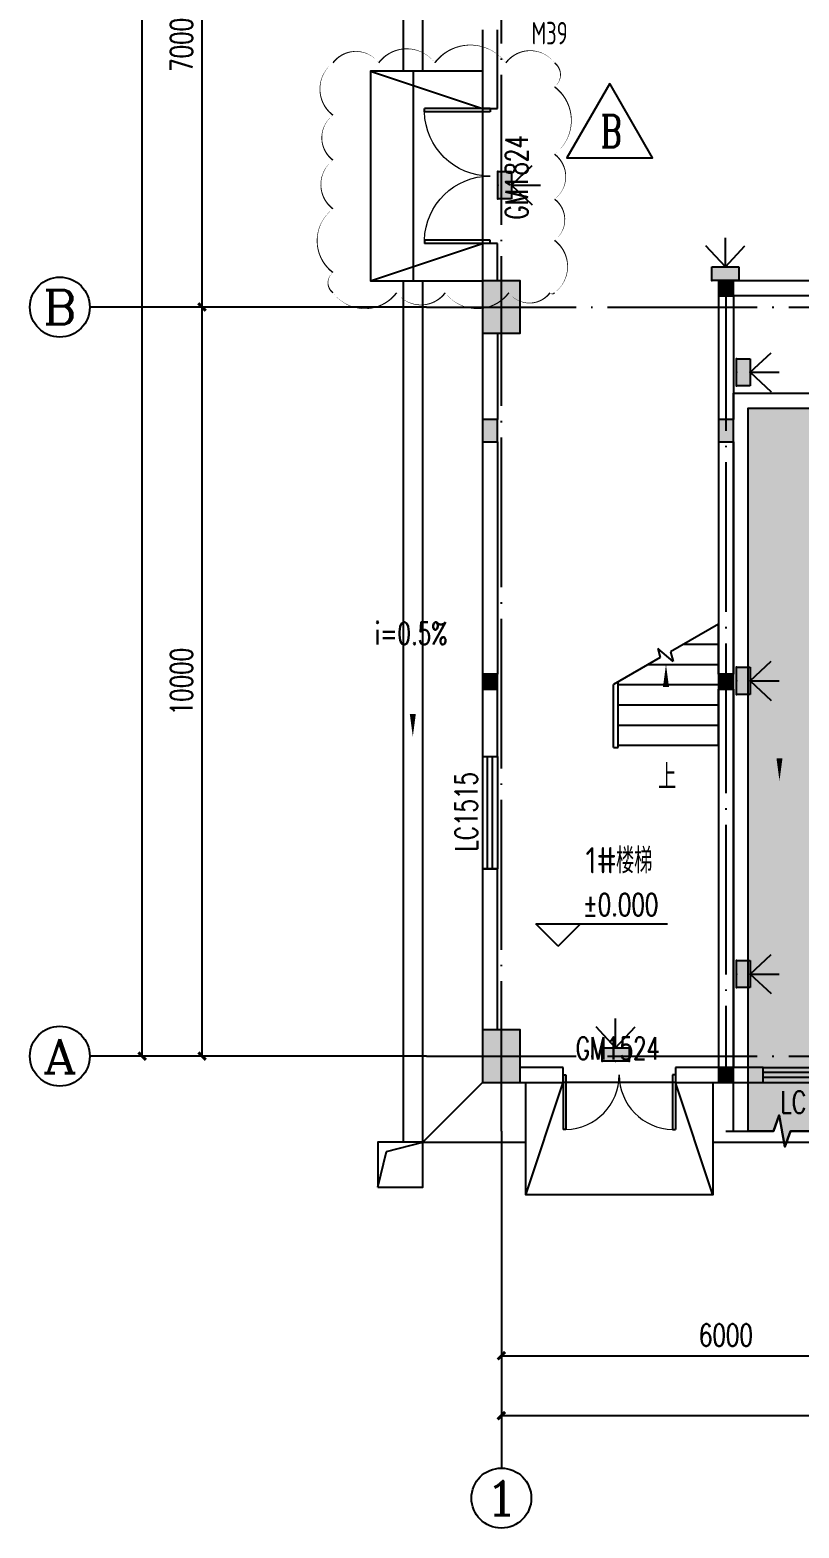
# Model space of a CAD drawing. Extents: x 93518 to 937116, y -359949 to 58022.
# Drawn here: x 689555 to 699833, y -111744 to -91744 of the extents above; entities that cross this region are included whole.
import ezdxf
from ezdxf.enums import TextEntityAlignment as Align

# ---------------------------------------------------------------- set-up
doc = ezdxf.new("R2010")
doc.units = 0
doc.header["$LTSCALE"] = 1000
doc.header["$MEASUREMENT"] = 0
doc.linetypes.add('DASH', pattern=[0.35, 0.25, -0.1])
doc.linetypes.add('DOTE', pattern=[2.42, 2, -0.2, 0.02, -0.2])
doc.layers.get('0').update_dxf_attribs({"color": 8, "linetype": 'CONTINUOUS'})
doc.layers.get('Defpoints').update_dxf_attribs({"color": 8, "linetype": 'CONTINUOUS'})
for name, color, linetype in [('-人员定位', 6, 'CONTINUOUS'), ('01', 8, 'CONTINUOUS'), ('AXIS', 8, 'CONTINUOUS'), ('AXIS_TEXT', 8, 'CONTINUOUS'), ('COLUMN', 8, 'CONTINUOUS'), ('DIM_ELEV', 8, 'CONTINUOUS'), ('DIM_SYMB', 8, 'CONTINUOUS'), ('DOTE', 8, 'DOTE'), ('D洞口', 8, 'CONTINUOUS'), ('G沟道', 8, 'CONTINUOUS'), ('PUB_HATCH', 8, 'CONTINUOUS'), ('PUB_TEXT', 8, 'CONTINUOUS'), ('STAIR', 8, 'CONTINUOUS'), ('WALL', 8, 'CONTINUOUS'), ('WINDOW', 8, 'CONTINUOUS'), ('WINDOW_TEXT', 8, 'CONTINUOUS'), ('排水', 8, 'CONTINUOUS'), ('设备层', 8, 'CONTINUOUS')]:
    doc.layers.add(name, color=color, linetype=linetype)
doc.styles.add('_TCH_AXIS', font='complex.shx', dxfattribs={"bigfont": 'GBCBIG.shx'})
doc.styles.add('_TCH_DIM', font='simplex.shx', dxfattribs={"bigfont": 'gbcbig.shx'})
doc.styles.add('_TCH_DIM_T3', font='simplex.shx', dxfattribs={"width": 0.705882, "bigfont": 'gbcbig.shx'})
doc.styles.add('_TCH_WINDOW', font='simplex.shx', dxfattribs={"bigfont": 'gbcbig.shx'})
doc.styles.add('COMPLEX', font='geditxt.shx', dxfattribs={"bigfont": 'hztxt1.shx'})
doc.styles.get("Standard").update_dxf_attribs({"font": 'GBENOR', "bigfont": 'GBCBIG'})
doc.styles.add('TSSD_Rein', font='Tssdeng.shx', dxfattribs={"width": 0.7, "bigfont": 'tssdchn.shx'})
doc.dimstyles.new('_TCH_ARCH&&100', dxfattribs={"dimtxt": 297.5, "dimasz": 100, "dimexe": 250, "dimexo": 300, "dimgap": 126.25, "dimtad": 1, "dimdec": 0, "dimzin": 0, "dimdsep": 46, "dimtxsty": '_TCH_DIM_T3', "dimblk": 'ARCHTICK', "dimcen": 0.09, "dimclrt": 7, "dimazin": 2, "dimtfac": 1, "dimtdec": 0, "dimtix": 1, "dimtmove": 2, "dimatfit": 3, "dimfxl": 0, "dimtolj": 1, "dimtzin": 0, "dimarcsym": 0})

# ---------------------------------------------------------------- blocks, each defined once
blk = doc.blocks.new('A$C795878E5')
h = blk.add_hatch()
h.set_pattern_fill('DOTS', color=8, scale=50, style=0)
h.set_pattern_definition([(0, (-119771.15, -29854.8), (39.6875, 79.375), [0, -79.375])])
h.paths.add_polyline_path([(4861, 728), (4861, 10378), (18311, 10378), (18311, 11878), (19111, 11878), (19111, 11178), (20761, 11178), (20761, 3478), (20061, 3478), (20061, 10478), (19211, 10478), (19211, 2305), (19111, 2132), (19111, 728), (18773, 728), (18699, 518), (18625, 938), (18548, 728), (18311, 728), (18311, 3078), (5761, 3078), (5761, 728), (5423, 728), (5349, 518), (5275, 938), (5198, 728)])
edge = h.paths.add_edge_path(flags=16)
edge.add_line((8511, 3778), (5761, 3778))
edge.add_line((5761, 3778), (5761, 9678))
edge.add_line((5761, 9678), (8511, 9678))
edge.add_line((8511, 9678), (8511, 8028))
edge.add_line((8511, 8028), (9261, 8028))
edge.add_line((9261, 8028), (9261, 9478))
edge.add_line((9261, 9478), (9461, 9478))
edge.add_line((9461, 9478), (9461, 8028))
edge.add_line((9461, 8028), (10061, 8028))
edge.add_line((10061, 8028), (10061, 9478))
edge.add_line((10061, 9478), (10261, 9478))
edge.add_line((10261, 9478), (10261, 8028))
edge.add_line((10261, 8028), (10861, 8028))
edge.add_line((10861, 8028), (10861, 9478))
edge.add_line((10861, 9478), (11061, 9478))
edge.add_line((11061, 9478), (11061, 8028))
edge.add_line((11061, 8028), (11661, 8028))
edge.add_line((11661, 8028), (11661, 9478))
edge.add_line((11661, 9478), (11861, 9478))
edge.add_line((11861, 9478), (11861, 8028))
edge.add_line((11861, 8028), (12461, 8028))
edge.add_line((12461, 8028), (12461, 9478))
edge.add_line((12461, 9478), (12661, 9478))
edge.add_line((12661, 9478), (12661, 8028))
edge.add_line((12661, 8028), (13261, 8028))
edge.add_line((13261, 8028), (13261, 9478))
edge.add_line((13261, 9478), (13461, 9478))
edge.add_line((13461, 9478), (13461, 8028))
edge.add_line((13461, 8028), (14061, 8028))
edge.add_line((14061, 8028), (14061, 9478))
edge.add_line((14061, 9478), (14261, 9478))
edge.add_line((14261, 9478), (14261, 8028))
edge.add_line((14261, 8028), (14861, 8028))
edge.add_line((14861, 8028), (14861, 9478))
edge.add_line((14861, 9478), (15061, 9478))
edge.add_line((15061, 9478), (15061, 8028))
edge.add_line((15061, 8028), (15661, 8028))
edge.add_line((15661, 8028), (15661, 9478))
edge.add_line((15661, 9478), (15861, 9478))
edge.add_line((15861, 9478), (15861, 8028))
edge.add_line((15861, 8028), (16461, 8028))
edge.add_line((16461, 8028), (16461, 9478))
edge.add_line((16461, 9478), (16661, 9478))
edge.add_line((16661, 9478), (16661, 8028))
edge.add_line((16661, 8028), (17261, 8028))
edge.add_line((17261, 8028), (17261, 9478))
edge.add_line((17261, 9478), (17461, 9478))
edge.add_line((17461, 9478), (17461, 8028))
edge.add_line((17461, 8028), (18011, 8028))
edge.add_line((18011, 8028), (18011, 9478))
edge.add_line((18011, 9478), (18311, 9478))
edge.add_line((18311, 9478), (18311, 3978))
edge.add_line((18311, 3978), (18011, 3978))
edge.add_line((18011, 3978), (18011, 5428))
edge.add_line((18011, 5428), (17461, 5428))
edge.add_line((17461, 5428), (17461, 3978))
edge.add_line((17461, 3978), (17261, 3978))
edge.add_line((17261, 3978), (17261, 5428))
edge.add_line((17261, 5428), (16661, 5428))
edge.add_line((16661, 5428), (16661, 3978))
edge.add_line((16661, 3978), (16461, 3978))
edge.add_line((16461, 3978), (16461, 5428))
edge.add_line((16461, 5428), (15861, 5428))
edge.add_line((15861, 5428), (15861, 3978))
edge.add_line((15861, 3978), (15661, 3978))
edge.add_line((15661, 3978), (15661, 5428))
edge.add_line((15661, 5428), (15061, 5428))
edge.add_line((15061, 5428), (15061, 3978))
edge.add_line((15061, 3978), (14861, 3978))
edge.add_line((14861, 3978), (14861, 5428))
edge.add_line((14861, 5428), (14261, 5428))
edge.add_line((14261, 5428), (14261, 3978))
edge.add_line((14261, 3978), (14061, 3978))
edge.add_line((14061, 3978), (14061, 5428))
edge.add_line((14061, 5428), (13461, 5428))
edge.add_line((13461, 5428), (13461, 3978))
edge.add_line((13461, 3978), (13261, 3978))
edge.add_line((13261, 3978), (13261, 5428))
edge.add_line((13261, 5428), (12661, 5428))
edge.add_line((12661, 5428), (12661, 3978))
edge.add_line((12661, 3978), (12461, 3978))
edge.add_line((12461, 3978), (12461, 5428))
edge.add_line((12461, 5428), (11861, 5428))
edge.add_line((11861, 5428), (11861, 3978))
edge.add_line((11861, 3978), (11661, 3978))
edge.add_line((11661, 3978), (11661, 5428))
edge.add_line((11661, 5428), (11061, 5428))
edge.add_line((11061, 5428), (11061, 3978))
edge.add_line((11061, 3978), (10861, 3978))
edge.add_line((10861, 3978), (10861, 5428))
edge.add_line((10861, 5428), (10261, 5428))
edge.add_line((10261, 5428), (10261, 3978))
edge.add_line((10261, 3978), (10061, 3978))
edge.add_line((10061, 3978), (10061, 5428))
edge.add_line((10061, 5428), (9461, 5428))
edge.add_line((9461, 5428), (9461, 3978))
edge.add_line((9461, 3978), (9261, 3978))
edge.add_line((9261, 3978), (9261, 5428))
edge.add_line((9261, 5428), (8511, 5428))
edge.add_line((8511, 5428), (8511, 3778))
at = {"layer": 'DIM_SYMB'}
blk.add_lwpolyline([(4561, 728), (5198, 728), (5275, 938), (5349, 518), (5423, 728), (6061, 728)], dxfattribs=at)
at = {"layer": 'G沟道', "color": 8}
blk.add_lwpolyline([(4661, 728), (4661, 10578), (18111, 10578), (18111, 12078), (19311, 12078), (19311, 11378), (20961, 11378), (20961, 9878), (21716, 9878), (21716, 3278), (19861, 3278), (19861, 10278), (19411, 10278), (19411, 2078)], dxfattribs=at)
at = {"layer": 'G沟道'}
for points in [[(4861, 728), (4861, 10378), (18311, 10378)], [(5761, 728), (5423, 728), (5349, 518), (5275, 938), (5198, 728), (4861, 728)]]:
    blk.add_lwpolyline(points, dxfattribs=at)
blk = doc.blocks.new('A$C04077A59')
at = {"layer": 'D洞口', "color": 6}
blk.add_lwpolyline([(573, 993), (0, 0), (1146, 0)], close=True, dxfattribs=at)
at = {"layer": 'PUB_TEXT', "style": '_TCH_AXIS', "width": 0.705882}
blk.add_text('B', height=425, dxfattribs=at).set_placement((452, 145))
blk = doc.blocks.new('_ArchTick')
at = {"color": 0, "linetype": 'ByBlock', "const_width": 0.4}
blk.add_lwpolyline([(-0.5, -0.5), (0.5, 0.5)], dxfattribs=at)
blk = doc.blocks.new('*D806')
at = {"layer": 'AXIS', "color": 0, "lineweight": -2, "transparency": 16777216}
for p, q in [((694555, -95444), (691605, -95444)), ((691855, -105444), (691855, -95444)), ((694555, -105444), (691605, -105444))]:
    blk.add_line(p, q, dxfattribs=at)
at = {"layer": 'Defpoints', "color": 0, "transparency": 16777216}
for p in [(691855, -95444), (694855, -95444), (694855, -105444)]:
    blk.add_point(p, dxfattribs=at)
at = {"layer": 'AXIS', "color": 0, "lineweight": -2, "transparency": 16777216, "xscale": 100, "yscale": 100, "zscale": 100}
for p, rotation in [((691855, -95444), 90), ((691855, -105444), 270)]:
    blk.add_blockref('_ArchTick', p, dxfattribs=dict(at, rotation=rotation))
at = {"layer": 'AXIS', "color": 7, "transparency": 16777216, "insert": (691580, -100444), "char_height": 297.5, "attachment_point": 5, "rotation": 90, "style": '_TCH_DIM_T3'}
blk.add_mtext('\\A1;10000', dxfattribs=at)
blk = doc.blocks.new('*D807')
at = {"layer": 'AXIS', "color": 0, "lineweight": -2, "transparency": 16777216}
for p, q in [((694555, -88444), (691605, -88444)), ((691855, -95444), (691855, -88444)), ((694555, -95444), (691605, -95444))]:
    blk.add_line(p, q, dxfattribs=at)
at = {"layer": 'Defpoints', "color": 0, "transparency": 16777216}
for p in [(691855, -88444), (694855, -88444), (694855, -95444)]:
    blk.add_point(p, dxfattribs=at)
at = {"layer": 'AXIS', "color": 0, "lineweight": -2, "transparency": 16777216, "xscale": 100, "yscale": 100, "zscale": 100}
for p, rotation in [((691855, -88444), 90), ((691855, -95444), 270)]:
    blk.add_blockref('_ArchTick', p, dxfattribs=dict(at, rotation=rotation))
at = {"layer": 'AXIS', "color": 7, "transparency": 16777216, "insert": (691580, -91944), "char_height": 297.5, "attachment_point": 5, "rotation": 90, "style": '_TCH_DIM_T3'}
blk.add_mtext('\\A1;7000', dxfattribs=at)
blk = doc.blocks.new('*D810')
at = {"layer": 'AXIS', "color": 0, "lineweight": -2, "transparency": 16777216}
for p, q in [((694555, -73444), (690805, -73444)), ((691055, -105444), (691055, -73444)), ((694555, -105444), (690805, -105444))]:
    blk.add_line(p, q, dxfattribs=at)
at = {"layer": 'Defpoints', "color": 0, "transparency": 16777216}
for p in [(691055, -73444), (694855, -73444), (694855, -105444)]:
    blk.add_point(p, dxfattribs=at)
at = {"layer": 'AXIS', "color": 0, "lineweight": -2, "transparency": 16777216, "xscale": 100, "yscale": 100, "zscale": 100}
for p, rotation in [((691055, -73444), 90), ((691055, -105444), 270)]:
    blk.add_blockref('_ArchTick', p, dxfattribs=dict(at, rotation=rotation))
at = {"layer": 'AXIS', "color": 7, "transparency": 16777216, "insert": (690780, -89444), "char_height": 297.5, "attachment_point": 5, "rotation": 90, "style": '_TCH_DIM_T3'}
blk.add_mtext('\\A1;32000', dxfattribs=at)
blk = doc.blocks.new('*D822')
at = {"layer": 'AXIS', "color": 0, "lineweight": -2, "transparency": 16777216}
for p, q in [((695855, -106744), (695855, -109694)), ((701855, -106744), (701855, -109694)), ((695855, -109444), (701855, -109444))]:
    blk.add_line(p, q, dxfattribs=at)
at = {"layer": 'Defpoints', "color": 0, "transparency": 16777216}
for p in [(695855, -106444), (701855, -106444), (701855, -109444)]:
    blk.add_point(p, dxfattribs=at)
at = {"layer": 'AXIS', "color": 0, "lineweight": -2, "transparency": 16777216, "xscale": 100, "yscale": 100, "zscale": 100, "rotation": 180}
blk.add_blockref('_ArchTick', (695855, -109444), dxfattribs=at)
at = {"layer": 'AXIS', "color": 0, "lineweight": -2, "transparency": 16777216, "xscale": 100, "yscale": 100, "zscale": 100}
blk.add_blockref('_ArchTick', (701855, -109444), dxfattribs=at)
at = {"layer": 'AXIS', "color": 7, "transparency": 16777216, "insert": (698855, -109169), "char_height": 297.5, "attachment_point": 5, "style": '_TCH_DIM_T3'}
blk.add_mtext('\\A1;6000', dxfattribs=at)
blk = doc.blocks.new('*D832')
at = {"layer": 'AXIS', "color": 0, "lineweight": -2, "transparency": 16777216}
for p, q in [((695855, -106744), (695855, -110494)), ((757855, -106744), (757855, -110494)), ((695855, -110244), (757855, -110244))]:
    blk.add_line(p, q, dxfattribs=at)
at = {"layer": 'Defpoints', "color": 0, "transparency": 16777216}
for p in [(695855, -106444), (757855, -106444), (757855, -110244)]:
    blk.add_point(p, dxfattribs=at)
at = {"layer": 'AXIS', "color": 0, "lineweight": -2, "transparency": 16777216, "xscale": 100, "yscale": 100, "zscale": 100, "rotation": 180}
blk.add_blockref('_ArchTick', (695855, -110244), dxfattribs=at)
at = {"layer": 'AXIS', "color": 0, "lineweight": -2, "transparency": 16777216, "xscale": 100, "yscale": 100, "zscale": 100}
blk.add_blockref('_ArchTick', (757855, -110244), dxfattribs=at)
at = {"layer": 'AXIS', "color": 7, "transparency": 16777216, "insert": (726855, -109969), "char_height": 297.5, "attachment_point": 5, "style": '_TCH_DIM_T3'}
blk.add_mtext('\\A1;62000', dxfattribs=at)
blk = doc.blocks.new('_AXISO')
blk.add_circle((0, 0), 0.5)
at = {"layer": 'AXIS_TEXT', "style": 'COMPLEX', "width": 1.041667}
blk.add_attdef('A', text='', height=0.56, dxfattribs=at).set_placement((-0.25, -0.28), (0.25, -0.28), align=Align.FIT)
blk = doc.blocks.new('_FZH')
blk.add_lwpolyline([(-0.5, -0.5), (0.5, -0.5), (0.5, 0.5), (-0.5, 0.5)], close=True)
at = {"layer": 'PUB_HATCH'}
blk.add_solid([(-0.5, -0.5), (0.5, -0.5), (-0.5, 0.5), (0.5, 0.5)], dxfattribs=at)
blk = doc.blocks.new('$DorLib2D$00000002')
for p, q in [((-0.5, 0), (-0.5, 0.4875)), ((-0.475, 0.4875), (-0.5, 0.4875)), ((-0.475, 0), (-0.475, 0.4875)), ((0.475, 0), (0.475, 0.4875)), ((0.475, 0.4875), (0.5, 0.4875)), ((0.5, 0), (0.5, 0.4875)), ((-0.5, 0), (-0.475, 0)), ((0.5, 0), (0.475, 0))]:
    blk.add_line(p, q)
at = {"lineweight": 13}
for centre, start, end in [((-0.4875, 0), 0, 88.53072), ((0.4875, 0), 91.46928, 180)]:
    blk.add_arc(centre, 0.4875, start, end, dxfattribs=at)
blk = doc.blocks.new('$TCHSYS$WIN2D')
for p, q in [((-0.5, 0.5), (0.5, 0.5)), ((-0.5, 0.5), (-0.5, -0.5)), ((0.5, 0.5), (0.5, -0.5)), ((0.5, 0.167), (-0.5, 0.167)), ((0.5, -0.167), (-0.5, -0.167)), ((-0.5, -0.5), (0.5, -0.5))]:
    blk.add_line(p, q)
blk = doc.blocks.new('定位基站')
at = {"layer": '-人员定位', "ltscale": 0.01}
h = blk.add_hatch(color=256, dxfattribs=at)
h.dxf.hatch_style = 1
h.paths.add_polyline_path([(406524, 477798), (406524, 477617), (406162, 477617), (406162, 477798)])
at = {"layer": '-人员定位', "color": 6}
for p, q in [((406343, 477798), (406082, 478077)), ((406343, 477798), (406343, 478186)), ((406343, 477798), (406604, 478077)), ((406343, 477995), (406343, 477995)), ((406162, 477798), (406524, 477798)), ((406162, 477617), (406162, 477798)), ((406524, 477617), (406162, 477617)), ((406524, 477798), (406524, 477617))]:
    blk.add_line(p, q, dxfattribs=at)
for p in [(406162, 477617), (406343, 477798), (406343, 477617), (406524, 477617)]:
    blk.add_point(p, dxfattribs=at)

msp = doc.modelspace()

# ---------------------------------------------------------------- linework, layer by layer
msp.add_lwpolyline([(693604.8, -92183.2, 0, 20, 0.5), (693604.8, -92883.2, 0, 20, 0.5), (693604.8, -93483.2, 0, 20, 0.5), (693604.8, -94133.2, 0, 20, 0.5), (693604.8, -94983.2, 0, 20, 0.5), (693604.8, -95253, 0, 20, 0.5), (694454.8, -95253, 0, 20, 0.5), (695104.8, -95253, 0, 20, 0.5), (695954.8, -95253, 0, 20, 0.5), (696504.8, -95253, 0, 20, 0.5), (696565, -95253, 0, 20, 0.5), (696565, -94553, 0, 20, 0.5), (696565, -94003, 0, 20, 0.5), (696565, -93403, 0, 20, 0.5), (696565, -92503, 0, 20, 0.5), (696565, -92183.2, 0, 20, 0.5), (695915, -92183.2, 0, 20, 0.5), (694965, -92183.2, 0, 20, 0.5), (694215, -92183.2, 0, 20, 0.5)], format="xyseb", close=True)
at = {"layer": '01', "color": 5, "linetype": 'DASH', "const_width": 30}
msp.add_lwpolyline([(694677.9, -92294.5), (694677.9, -95094.5)], dxfattribs=at)
at = {"layer": 'AXIS'}
for p, q in [((694854.6, -95444.5), (690354.6, -95444.5)), ((694854.6, -105444.5), (690354.6, -105444.5)), ((695854.6, -106444.5), (695854.6, -110944.5))]:
    msp.add_line(p, q, dxfattribs=at)
at = {"layer": 'DIM_ELEV'}
for p, q in [((696614, -103976), (696314, -103676)), ((696314, -103676), (698074.5, -103676)), ((696614, -103976), (696914, -103676))]:
    msp.add_line(p, q, dxfattribs=at)
at = {"layer": 'DIM_SYMB'}
for points in [[(694671.2, -100054.7, 0, 0, 0), (694671.2, -101178.2, 0, 80, 0), (694671.2, -100878.2, 0, 0, 0)], [(698054.6, -101429.5, 0, 0, 0), (698054.6, -100214.5, 0, 80, 0), (698054.6, -100514.5, 0, 0, 0)], [(699571.1, -100692.1, 0, 0, 0), (699571.1, -101768.6, 0, 80, 0), (699571.1, -101468.6, 0, 0, 0)]]:
    msp.add_lwpolyline(points, format="xyseb", dxfattribs=at)
at = {"layer": 'DOTE'}
for p, q in [((695854.6, -106444.5), (695854.6, -72444.5)), ((698854.6, -95094.5), (698854.6, -105794.5)), ((694854.6, -95444.5), (758854.6, -95444.5)), ((694854.6, -105444.5), (758854.6, -105444.5))]:
    msp.add_line(p, q, dxfattribs=at)
at = {"layer": 'STAIR', "color": 2}
for p, q in [((694104.6, -92294.5), (695604.6, -92794.5)), ((694104.6, -95094.5), (695604.6, -94594.5)), ((696179.6, -107294.5), (696679.6, -105794.5)), ((698679.6, -107294.5), (698179.6, -105794.5))]:
    msp.add_line(p, q, dxfattribs=at)
at = {"layer": 'STAIR'}
for p, q in [((698754.6, -99675.4), (698115.1, -100044.6)), ((698754.6, -100344.5), (698754.6, -99675.4)), ((698288.5, -99944.5), (698754.6, -99944.5)), ((697976.8, -100124.4), (697354.6, -100483.6)), ((698150.1, -100175), (697944, -100002.1)), ((697944, -100002.1), (697976.8, -100124.4)), ((698115.1, -100044.6), (698150.1, -100175)), ((697820.8, -100214.5), (698754.6, -100214.5)), ((697354.6, -101294.5), (697354.6, -100483.6)), ((697354.6, -101324.5), (697354.6, -100483.6)), ((697414.6, -101324.5), (697414.6, -100449)), ((697414.6, -100484.5), (698754.6, -100484.5)), ((698754.6, -101294.5), (698754.6, -100544.5)), ((697414.6, -100754.5), (698754.6, -100754.5)), ((697414.6, -101024.5), (698754.6, -101024.5)), ((697354.6, -101324.5), (697414.6, -101324.5)), ((697414.6, -101294.5), (698754.6, -101294.5))]:
    msp.add_line(p, q, dxfattribs=at)
at = {"layer": 'STAIR', "color": 2}
for points in [[(695604.6, -92294.5), (694104.6, -92294.5), (694104.6, -95094.5), (695604.6, -95094.5)], [(698679.6, -105794.5), (698679.6, -107294.5), (696179.6, -107294.5), (696179.6, -105794.5)]]:
    msp.add_lwpolyline(points, dxfattribs=at)
at = {"layer": 'WALL'}
for p, q in [((695604.6, -91744.5), (695604.6, -92794.5)), ((695804.6, -92794.5), (695804.6, -91744.5)), ((695604.6, -92794.5), (695804.6, -92794.5)), ((695804.6, -94594.5), (695604.6, -94594.5)), ((695604.6, -94594.5), (695604.6, -95094.5)), ((695804.6, -95094.5), (695804.6, -94594.5)), ((698754.6, -95094.5), (698754.6, -95094.5)), ((698754.6, -95169.5), (698754.6, -95169.5)), ((701604.6, -95094.5), (698954.6, -95094.5)), ((698754.6, -95244.5), (698754.6, -95244.5)), ((698754.6, -95294.5), (698754.6, -96944.5)), ((701604.6, -95294.5), (698954.6, -95294.5)), ((698954.6, -95294.5), (698954.6, -96944.5)), ((695604.6, -95794.5), (695604.6, -96944.5)), ((695804.6, -95794.5), (695804.6, -96944.5)), ((695604.6, -97244.5), (695604.6, -100344.5)), ((695804.6, -97244.5), (695804.6, -100344.5)), ((698754.6, -97244.5), (698754.6, -100344.5)), ((698954.6, -97244.5), (698954.6, -100344.5)), ((695604.6, -100544.5), (695604.6, -101444.5)), ((695804.6, -101444.5), (695804.6, -100544.5)), ((698754.6, -100544.5), (698754.6, -105594.5)), ((698954.6, -100544.5), (698954.6, -105594.5)), ((695604.6, -101444.5), (695804.6, -101444.5)), ((695804.6, -102944.5), (695604.6, -102944.5)), ((695604.6, -102944.5), (695604.6, -105094.5)), ((695804.6, -105094.5), (695804.6, -102944.5)), ((696679.6, -105594.5), (696104.6, -105594.5)), ((696679.6, -105794.5), (696679.6, -105594.5)), ((698754.6, -105594.5), (698179.6, -105594.5)), ((698179.6, -105594.5), (698179.6, -105794.5)), ((699354.6, -105594.5), (698954.6, -105594.5)), ((699354.6, -105794.5), (699354.6, -105594.5)), ((696104.6, -105794.5), (696679.6, -105794.5)), ((698179.6, -105794.5), (698754.6, -105794.5)), ((698954.6, -105794.5), (699354.6, -105794.5))]:
    msp.add_line(p, q, dxfattribs=at)
at = {"layer": 'WINDOW'}
for p, q in [((695604.6, -92794.5), (695604.6, -94594.5)), ((698179.6, -105794.5), (696679.6, -105794.5))]:
    msp.add_line(p, q, dxfattribs=at)
at = {"layer": '排水'}
for p, q in [((694804.6, -106594.5), (695604.6, -105794.5)), ((694318.8, -106716.6), (694804.6, -106594.5)), ((694804.6, -106594.5), (696179.6, -106594.6)), ((698679.6, -106594.9), (703604.6, -106595.4)), ((694204.6, -107194.5), (694318.8, -106716.6))]:
    msp.add_line(p, q, dxfattribs=at)
for points in [[(694544.6, -92294.5), (694544.6, -88444.5)], [(694804.6, -92294.5), (694804.6, -88444.5)], [(694544.6, -106594.5), (694544.6, -95094.5)], [(694804.6, -106594.5), (694804.6, -95094.5)]]:
    msp.add_lwpolyline(points, dxfattribs=at)
msp.add_lwpolyline([(694204.6, -107194.5), (694804.6, -107194.5), (694804.6, -106594.5), (694204.6, -106594.5)], close=True, dxfattribs=at)

# ---------------------------------------------------------------- block references
at = {"layer": '-人员定位', "rotation": 270}
for p in [(218190.7, 312526.4), (221381.7, 310028.9), (221381.7, 305908.6), (221381.7, 301994)]:
    msp.add_blockref('定位基站', p, dxfattribs=at)
at = {"layer": '-人员定位'}
for p in [(292505.3, -572704.2), (291037.5, -583129.6)]:
    msp.add_blockref('定位基站', p, dxfattribs=at)
at = {"layer": 'AXIS'}
ref = msp.add_blockref('_AXISO', (689954.6, -95444.5), dxfattribs=dict(at, xscale=800, yscale=800, zscale=800))
ref.add_attrib('A', 'B', dxfattribs={"layer": 'AXIS_TEXT', "height": 452.5, "style": '_TCH_AXIS', "width": 1.235294}).set_placement((689728.4, -95670.8), (690180.9, -95670.8), align=Align.FIT)
ref = msp.add_blockref('_AXISO', (689954.6, -105444.5), dxfattribs=dict(at, xscale=800, yscale=800, zscale=800))
ref.add_attrib('A', 'A', dxfattribs={"layer": 'AXIS_TEXT', "height": 452.5, "style": '_TCH_AXIS', "width": 1.166667}).set_placement((689728.4, -105670.8), (690180.9, -105670.8), align=Align.FIT)
ref = msp.add_blockref('_AXISO', (695854.6, -111344.5), dxfattribs=dict(at, xscale=800, yscale=800, zscale=800))
ref.add_attrib('A', '1', dxfattribs={"layer": 'AXIS_TEXT', "height": 452.5, "style": '_TCH_AXIS', "width": 2.333333}).set_placement((695628.4, -111570.8), (696080.9, -111570.8), align=Align.FIT)
at = {"layer": 'COLUMN'}
for p, xscale, yscale, zscale in [((695854.6, -95444.5), 500, 700, 700), ((698854.6, -95194.5), 200, 200, 200), ((695704.6, -97094.5), 200, 300, 300), ((698854.6, -97094.5), 200, 300, 300), ((695704.6, -100444.5), 200, 200, 200), ((698854.6, -100444.5), 200, 200, 200), ((695854.6, -105444.5), 500, 700, 700), ((698854.6, -105694.5), 200, 200, 200)]:
    msp.add_blockref('_FZH', p, dxfattribs=dict(at, xscale=xscale, yscale=yscale, zscale=zscale))
at = {"layer": 'D洞口'}
msp.add_blockref('A$C04077A59', (696730.2, -93452.7), dxfattribs=at)
at = {"layer": 'WINDOW'}
ref = msp.add_blockref('$DorLib2D$00000002', (695704.6, -93694.5), dxfattribs=dict(at, xscale=1800, yscale=-1800, zscale=1800, rotation=270))
ref.add_attrib('A', 'GM1824', (696208.4, -94274.5), dxfattribs={"layer": 'WINDOW_TEXT', "height": 297.5, "rotation": 90, "style": '_TCH_WINDOW', "width": 0.705882})
ref = msp.add_blockref('$TCHSYS$WIN2D', (695704.6, -102194.5), dxfattribs=dict(at, xscale=1500, yscale=-200, zscale=1500, rotation=270))
ref.add_attrib('A', 'LC1515', (695534.1, -102714.5), dxfattribs={"layer": 'WINDOW_TEXT', "height": 297.5, "rotation": 90, "style": '_TCH_WINDOW', "width": 0.705882})
ref = msp.add_blockref('$DorLib2D$00000002', (697429.6, -105694.5), dxfattribs=dict(at, xscale=-1500, yscale=-1500, zscale=-1500))
ref.add_attrib('A', 'GM1524', (696849.6, -105488.2), dxfattribs={"layer": 'WINDOW_TEXT', "height": 297.5, "style": '_TCH_WINDOW', "width": 0.705882})
ref = msp.add_blockref('$TCHSYS$WIN2D', (700104.6, -105694.5), dxfattribs=dict(at, xscale=1500, yscale=-200, zscale=1500))
ref.add_attrib('A', 'LC1515', (699584.6, -106207.5), dxfattribs={"layer": 'WINDOW_TEXT', "height": 297.5, "style": '_TCH_WINDOW', "width": 0.705882})
at = {"layer": '设备层'}
msp.add_blockref('A$C795878E5', (694293.7, -107172.5), dxfattribs=at)

# ---------------------------------------------------------------- texts
at = {"layer": 'DIM_ELEV', "color": 7, "style": '_TCH_DIM', "width": 0.705882}
msp.add_text('%%P0.000', height=297.5, dxfattribs=at).set_placement((696944.5, -103571))
at = {"layer": 'DIM_SYMB', "color": 7, "style": '_TCH_DIM', "width": 0.705882}
msp.add_text('i=0.5%', height=297.5, dxfattribs=at).set_placement((694161.2, -99949.7))
at = {"layer": 'DIM_SYMB', "color": 7, "style": '_TCH_DIM'}
msp.add_text('上', height=337.6, dxfattribs=at).set_placement((697950.4, -101884.5))
at = {"layer": 'PUB_TEXT', "style": 'TSSD_Rein', "width": 0.7}
msp.add_text('M39', height=300, dxfattribs=at).set_placement((696257.5, -91936.9))
at = {"layer": 'PUB_TEXT'}
for s, height, p in [('1#', 350, (696978.4, -103004.9)), ('楼梯', 337.59, (697386.7, -103004.9))]:
    msp.add_text(s, height=height, dxfattribs=at).set_placement(p)

# ---------------------------------------------------------------- dimensions: what is measured, and where the dimension line sits
at = {"layer": 'AXIS'}
for p1, p2, distance, picture, middle in [((694854.6, -105444.5), (694854.6, -73444.5), 3800, '*D810', (690779.6, -89444.5)), ((694854.6, -95444.5), (694854.6, -88444.5), 3000, '*D807', (691579.6, -91944.5)), ((694854.6, -105444.5), (694854.6, -95444.5), 3000, '*D806', (691579.6, -100444.5)), ((695854.6, -106444.5), (701854.6, -106444.5), -3000, '*D822', (698854.6, -109169.5)), ((695854.6, -106444.5), (757854.6, -106444.5), -3800, '*D832', (726854.6, -109969.5))]:
    dim = msp.add_aligned_dim(p1=p1, p2=p2, distance=distance, dimstyle='_TCH_ARCH&&100', dxfattribs=at)
    dim.commit()
    dim.dimension.update_dxf_attribs({"geometry": picture, "text_midpoint": middle})

doc.saveas('drawing.dxf')
